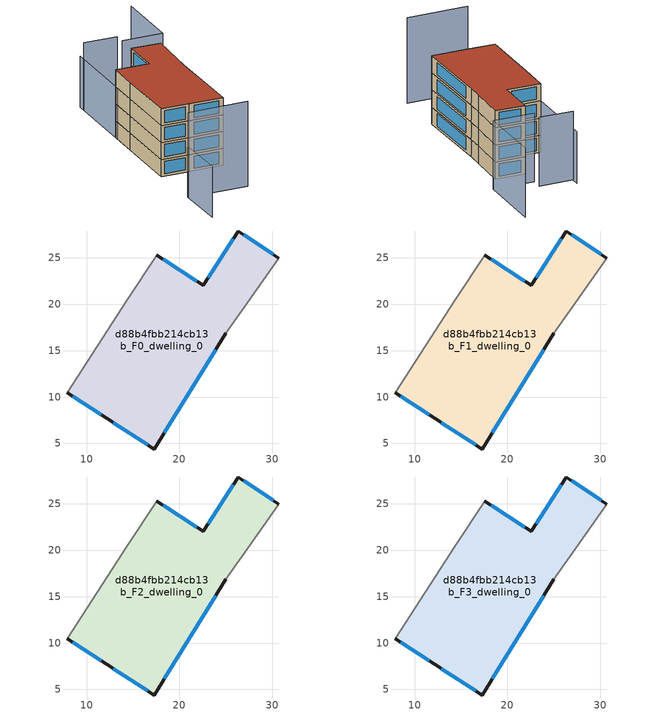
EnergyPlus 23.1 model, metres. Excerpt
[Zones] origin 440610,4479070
d88b4fbb214cb13b_F0_dwelling_0
 floor ground (EU_floor_Construction): 30.69,24.97 26.74,19.31 25,16.84 17.27,4.4 12.14,7.69 7.91,10.46 14.39,20.48 17.53,25.28 22.56,22.03 26.34,27.89 z0
 wall outside (EU_wall_Construction): 30.69,24.97 26.34,27.89 22.56,22.03 17.53,25.28 / 7.91,10.46 12.14,7.69 17.27,4.4 25,16.84 z0:3
 wall adiabatic (EU_wall_Construction): 25,16.84 26.74,19.31 30.69,24.97 / 17.53,25.28 14.39,20.48 7.91,10.46 z0:3
 window (EU_Window_Construction): 30.09,25.38 26.94,27.49 / 18.34,6.12 23.93,15.12 / 12.85,7.23 16.56,4.85 / 8.5,10.08 11.55,8.07 / 21.86,22.48 18.23,24.82 / 25.82,27.08 23.09,22.84 z0.42:2.58
d88b4fbb214cb13b_F1_dwelling_0
 floor to d88b4fbb214cb13b_F0_dwelling_0 (EU_floor_Construction): 30.69,24.97 26.74,19.31 25,16.84 17.27,4.4 12.14,7.69 7.91,10.46 14.39,20.48 17.53,25.28 22.56,22.03 26.34,27.89 z3
 wall outside (EU_wall_Construction): 30.69,24.97 26.34,27.89 22.56,22.03 17.53,25.28 / 7.91,10.46 12.14,7.69 17.27,4.4 25,16.84 z3:6
 wall adiabatic (EU_wall_Construction): 25,16.84 26.74,19.31 30.69,24.97 / 17.53,25.28 14.39,20.48 7.91,10.46 z3:6
 window (EU_Window_Construction): 30.09,25.38 26.94,27.49 / 18.34,6.12 23.93,15.12 / 12.85,7.23 16.56,4.85 / 8.5,10.08 11.55,8.07 / 21.86,22.48 18.23,24.82 / 25.82,27.08 23.09,22.84 z3.42:5.58
d88b4fbb214cb13b_F2_dwelling_0
 floor to d88b4fbb214cb13b_F1_dwelling_0 (EU_floor_Construction): 30.69,24.97 26.74,19.31 25,16.84 17.27,4.4 12.14,7.69 7.91,10.46 14.39,20.48 17.53,25.28 22.56,22.03 26.34,27.89 z6
 wall outside (EU_wall_Construction): 30.69,24.97 26.34,27.89 22.56,22.03 17.53,25.28 / 7.91,10.46 12.14,7.69 17.27,4.4 25,16.84 z6:9
 wall adiabatic (EU_wall_Construction): 25,16.84 26.74,19.31 30.69,24.97 / 17.53,25.28 14.39,20.48 7.91,10.46 z6:9
 window (EU_Window_Construction): 30.09,25.38 26.94,27.49 / 18.34,6.12 23.93,15.12 / 12.85,7.23 16.56,4.85 / 8.5,10.08 11.55,8.07 / 21.86,22.48 18.23,24.82 / 25.82,27.08 23.09,22.84 z6.42:8.58
d88b4fbb214cb13b_F3_dwelling_0
 floor to d88b4fbb214cb13b_F2_dwelling_0 (EU_floor_Construction): 30.69,24.97 26.74,19.31 25,16.84 17.27,4.4 12.14,7.69 7.91,10.46 14.39,20.48 17.53,25.28 22.56,22.03 26.34,27.89 z9
 wall outside (EU_wall_Construction): 30.69,24.97 26.34,27.89 22.56,22.03 17.53,25.28 / 7.91,10.46 12.14,7.69 17.27,4.4 25,16.84 z9:12
 wall adiabatic (EU_wall_Construction): 25,16.84 26.74,19.31 30.69,24.97 / 17.53,25.28 14.39,20.48 7.91,10.46 z9:12
 window (EU_Window_Construction): 30.09,25.38 26.94,27.49 / 18.34,6.12 23.93,15.12 / 12.85,7.23 16.56,4.85 / 8.5,10.08 11.55,8.07 / 21.86,22.48 18.23,24.82 / 25.82,27.08 23.09,22.84 z9.42:11.58
 roof outside (EU_roof_Construction): 17.27,4.4 25,16.84 26.74,19.31 30.69,24.97 26.34,27.89 22.56,22.03 17.53,25.28 14.39,20.48 7.91,10.46 12.14,7.69 z12
shading: 24.8,16.55 31.34,26.27 / 3.08,2.2 -1.63,-5.48 / 24.99,36.91 7.93,10.46 z0:9; 3.06,2.16 12.23,-3.53 z0:15; 29.18,32.43 24.19,35.69 / 41,37.27 34.25,26.87 / 34.25,26.87 28.14,30.83 z0:12
[Building]
EU S2 Campaign: North Axis=0; Terrain=City; Solar Distribution=FullExterior
[Site:Location]
Madrid: Latitude=40.5; Longitude=-3.5; Time Zone=1; Elevation=609
[SizingPeriod:WeatherFileDays]
AnnualSizingPeriod: Begin Month=1; Begin Day of Month=1; End Month=12; End Day of Month=31; Day of Week for Start Day=Monday; Use Weather File Daylight Saving Period=No; Use Weather File Rain and Snow Indicators=No
[MATERIAL]
EU_InternalMass_Material: Roughness=MediumRough; Thickness=0.1; Conductivity=1; Density=1800; Specific Heat=900; Thermal Absorptance=0.9; Solar Absorptance=0.7; Visible Absorptance=0.7
[MATERIAL:NOMASS] Roughness=MediumRough; Thermal Absorptance=0.9; Solar Absorptance=0.7; Visible Absorptance=0.7
Name | Thermal Resistance
EU_wall_NoMass | 1.60022
EU_roof_NoMass | 1.57597
EU_floor_NoMass | 0.470652
[WINDOWMATERIAL:SIMPLEGLAZINGSYSTEM]
EU_Window_SimpleGlazing: UFactor=3.28802; Solar Heat Gain Coefficient=0.85; Visible Transmittance=0.85
[CONSTRUCTION]
EU_wall_Construction: EU_wall_NoMass
EU_roof_Construction: EU_roof_NoMass
EU_floor_Construction: EU_floor_NoMass
EU_InternalMass_Construction: EU_InternalMass_Material
EU_Window_Construction: EU_Window_SimpleGlazing
[ZONE] Type=1; Multiplier=1; Ceiling Height=autocalculate; Volume=689.811; Floor Area=autocalculate; Part of Total Floor Area=Yes
d88b4fbb214cb13b_F0_dwelling_0; d88b4fbb214cb13b_F1_dwelling_0; d88b4fbb214cb13b_F2_dwelling_0; d88b4fbb214cb13b_F3_dwelling_0
[INTERNALMASS] Construction=EU_InternalMass_Construction; Surface Area=229.937
Name | Zone or ZoneList
d88b4fbb214cb13b_F0_dwelling_0_EU_InternalMass | d88b4fbb214cb13b_F0_dwelling_0
d88b4fbb214cb13b_F1_dwelling_0_EU_InternalMass | d88b4fbb214cb13b_F1_dwelling_0
d88b4fbb214cb13b_F2_dwelling_0_EU_InternalMass | d88b4fbb214cb13b_F2_dwelling_0
d88b4fbb214cb13b_F3_dwelling_0_EU_InternalMass | d88b4fbb214cb13b_F3_dwelling_0
[OTHEREQUIPMENT] Fuel Type=Electricity; Design Level Calculation Method=Watts/Area; Power per Zone Floor Area=1; Fraction Latent=0; Fraction Radiant=0; Fraction Lost=0; Carbon Dioxide Generation Rate=0; EndUse Subcategory=EU_Step8_InternalGains
Name | Zone or ZoneList or Space or SpaceList | Schedule
EU_Step8_InternalGain_d88b4fbb214cb13b_F0_dwelling_0_f000 | d88b4fbb214cb13b_F0_dwelling_0 | EU_Step8_GainSchedule_d88b4fbb214cb13b_F0_dwelling_0_f000
EU_Step8_InternalGain_d88b4fbb214cb13b_F1_dwelling_0_f000 | d88b4fbb214cb13b_F1_dwelling_0 | EU_Step8_GainSchedule_d88b4fbb214cb13b_F1_dwelling_0_f000
EU_Step8_InternalGain_d88b4fbb214cb13b_F2_dwelling_0_f000 | d88b4fbb214cb13b_F2_dwelling_0 | EU_Step8_GainSchedule_d88b4fbb214cb13b_F2_dwelling_0_f000
EU_Step8_InternalGain_d88b4fbb214cb13b_F3_dwelling_0_f000 | d88b4fbb214cb13b_F3_dwelling_0 | EU_Step8_GainSchedule_d88b4fbb214cb13b_F3_dwelling_0_f000
[ZONEVENTILATION:DESIGNFLOWRATE] Schedule=EU_AlwaysOn; Design Flow Rate Calculation Method=AirChanges/Hour; Air Changes per Hour=0.480704; Ventilation Type=Natural; Fan Pressure Rise=0; Fan Total Efficiency=1; Constant Term Coefficient=1; Temperature Term Coefficient=0; Velocity Term Coefficient=0; Velocity Squared Term Coefficient=0; Minimum Indoor Temperature=-100; Maximum Indoor Temperature=100; Delta Temperature=-100; Minimum Outdoor Temperature=-100; Maximum Outdoor Temperature=100; Maximum Wind Speed=40
Name | Zone or ZoneList or Space or SpaceList
EU_ConstantAir_d88b4fbb214cb13b_F0_dwelling_0 | d88b4fbb214cb13b_F0_dwelling_0
EU_ConstantAir_d88b4fbb214cb13b_F1_dwelling_0 | d88b4fbb214cb13b_F1_dwelling_0
EU_ConstantAir_d88b4fbb214cb13b_F2_dwelling_0 | d88b4fbb214cb13b_F2_dwelling_0
EU_ConstantAir_d88b4fbb214cb13b_F3_dwelling_0 | d88b4fbb214cb13b_F3_dwelling_0
[HVACTEMPLATE:THERMOSTAT] Constant Heating Setpoint=20; Constant Cooling Setpoint=50
EU_HeatOnly_d88b4fbb214cb13b_F0_dwelling_0; EU_HeatOnly_d88b4fbb214cb13b_F1_dwelling_0; EU_HeatOnly_d88b4fbb214cb13b_F2_dwelling_0; EU_HeatOnly_d88b4fbb214cb13b_F3_dwelling_0
[HVACTEMPLATE:ZONE:IDEALLOADSAIRSYSTEM] System Availability Schedule=EU_AlwaysOn; Maximum Heating Supply Air Temperature=50; Minimum Cooling Supply Air Temperature=13; Maximum Heating Supply Air Humidity Ratio=0.0156; Minimum Cooling Supply Air Humidity Ratio=0.0077; Heating Limit=NoLimit; Cooling Limit=NoLimit; Heating Availability Schedule=EU_AlwaysOn; Cooling Availability Schedule=EU_CoolingOff; Dehumidification Control Type=ConstantSensibleHeatRatio; Cooling Sensible Heat Ratio=0.7; Dehumidification Setpoint=60; Humidification Control Type=None; Humidification Setpoint=30; Outdoor Air Method=None; Outdoor Air Flow Rate per Person=0.00944; Outdoor Air Flow Rate per Zone Floor Area=0; Outdoor Air Flow Rate per Zone=0; Demand Controlled Ventilation Type=None; Outdoor Air Economizer Type=NoEconomizer; Heat Recovery Type=None; Sensible Heat Recovery Effectiveness=0.7; Latent Heat Recovery Effectiveness=0.65
Name | Template Thermostat
d88b4fbb214cb13b_F0_dwelling_0 | EU_HeatOnly_d88b4fbb214cb13b_F0_dwelling_0
d88b4fbb214cb13b_F1_dwelling_0 | EU_HeatOnly_d88b4fbb214cb13b_F1_dwelling_0
d88b4fbb214cb13b_F2_dwelling_0 | EU_HeatOnly_d88b4fbb214cb13b_F2_dwelling_0
d88b4fbb214cb13b_F3_dwelling_0 | EU_HeatOnly_d88b4fbb214cb13b_F3_dwelling_0
[SIZING:ZONE] Zone Cooling Design Supply Air Temperature Input Method=SupplyAirTemperature; Zone Cooling Design Supply Air Temperature=13; Zone Heating Design Supply Air Temperature Input Method=SupplyAirTemperature; Zone Heating Design Supply Air Temperature=50; Zone Cooling Design Supply Air Humidity Ratio=0.008; Zone Heating Design Supply Air Humidity Ratio=0.008; Cooling Design Air Flow Method=DesignDay; Cooling Design Air Flow Rate=0; Cooling Minimum Air Flow per Zone Floor Area=0.000762; Cooling Minimum Air Flow=0; Cooling Minimum Air Flow Fraction=0.2; Heating Design Air Flow Method=DesignDay; Heating Design Air Flow Rate=0; Heating Maximum Air Flow per Zone Floor Area=0.002032; Heating Maximum Air Flow=0.141576; Heating Maximum Air Flow Fraction=0.3; Account for Dedicated Outdoor Air System=No; Dedicated Outdoor Air System Control Strategy=NeutralSupplyAir; Dedicated Outdoor Air Low Setpoint Temperature for Design=autosize; Dedicated Outdoor Air High Setpoint Temperature for Design=autosize; Zone Load Sizing Method=Sensible Load Only No Latent Load; Zone Latent Cooling Design Supply Air Humidity Ratio Input Method=HumidityRatioDifference; Zone Cooling Design Supply Air Humidity Ratio Difference=0.005; Zone Latent Heating Design Supply Air Humidity Ratio Input Method=HumidityRatioDifference; Zone Humidification Design Supply Air Humidity Ratio Difference=0.005
d88b4fbb214cb13b_F0_dwelling_0; d88b4fbb214cb13b_F1_dwelling_0; d88b4fbb214cb13b_F2_dwelling_0; d88b4fbb214cb13b_F3_dwelling_0
[SCHEDULE:CONSTANT]
Name | Hourly Value
EU_AlwaysOn | 1
EU_CoolingOff | 0
[SCHEDULE:FILE] Column Number=1; Rows to Skip at Top=0; Number of Hours of Data=8760; Column Separator=Comma; Interpolate to Timestep=No; Minutes per Item=60; Adjust Schedule for Daylight Savings=Yes
Name | File
EU_Step8_GainSchedule_d88b4fbb214cb13b_F0_dwelling_0_f000 | ../../schedules/d88b4fbb214cb13b/d88b4fbb214cb13b_F0_dwelling_0_f000_gain.csv
EU_Step8_GainSchedule_d88b4fbb214cb13b_F1_dwelling_0_f000 | ../../schedules/d88b4fbb214cb13b/d88b4fbb214cb13b_F1_dwelling_0_f000_gain.csv
EU_Step8_GainSchedule_d88b4fbb214cb13b_F2_dwelling_0_f000 | ../../schedules/d88b4fbb214cb13b/d88b4fbb214cb13b_F2_dwelling_0_f000_gain.csv
EU_Step8_GainSchedule_d88b4fbb214cb13b_F3_dwelling_0_f000 | ../../schedules/d88b4fbb214cb13b/d88b4fbb214cb13b_F3_dwelling_0_f000_gain.csv
